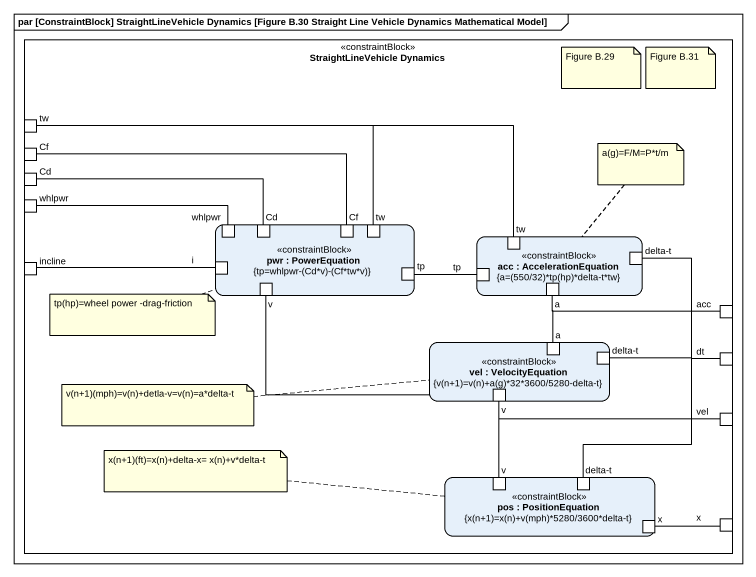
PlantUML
@startuml
mainframe par [ConstraintBlock] StraightLineVehicle Dynamics [Figure B.30 Straight Line Vehicle Dynamics Mathematical Model]
rectangle "StraightLineVehicle Dynamics" as StraightLineVehicle_Dynamics <<constraintBlock>> {
  port tw
  port Cf
  port Cd
  port whlpwr
  rectangle "pwr : PowerEquation\n{tp=whlpwr-(Cd*v)-(Cf*tw*v)}" as pwr <<constraintBlock>> {
    port "whlpwr" as whlpwr_2
    port "Cd" as Cd_2
    port "Cf" as Cf_2
    port "tw" as tw_2
    port i
    port v
    port tp
  }
  rectangle "acc : AccelerationEquation\n{a=(550/32)*tp(hp)*delta-t*tw}" as acc <<constraintBlock>> {
    port "tw" as tw_3
    port "tp" as tp_2
    port a
    port "delta-t" as delta_t
  }
  port incline
  port "acc" as acc_2
  rectangle "vel : VelocityEquation\n{v(n+1)=v(n)+a(g)*32*3600/5280-delta-t}" as vel <<constraintBlock>> {
    port "a" as a_2
    port "delta-t" as delta_t_2
    port "v" as v_2
  }
  port dt
  port "vel" as vel_2
  rectangle "pos : PositionEquation\n{x(n+1)=x(n)+v(mph)*5280/3600*delta-t}" as pos <<constraintBlock>> {
    port "v" as v_3
    port "delta-t" as delta_t_3
    port "x" as x__2
  }
  port "x" as x_
}
tw -right- tw_2
tw -right- tw_3
Cf -right- Cf_2
Cd -right- Cd_2
whlpwr -right- whlpwr_2
incline -right- i
v -right- v_2
tp -right- tp_2
a -- a_2
acc_2 -left- a
dt -up- delta_t
dt -left- delta_t_2
dt -- delta_t_3
v_2 -- v_3
vel_2 -left- v_2
x_ -left- x__2
note as N1
  Figure B.29
end note
note as N2
  Figure B.31
end note
note top of acc : a(g)=F/M=P*t/m
note left of pwr : tp(hp)=wheel power -drag-friction
note left of vel : v(n+1)(mph)=v(n)+detla-v=v(n)=a*delta-t
note left of pos : x(n+1)(ft)=x(n)+delta-x= x(n)+v*delta-t
@enduml
